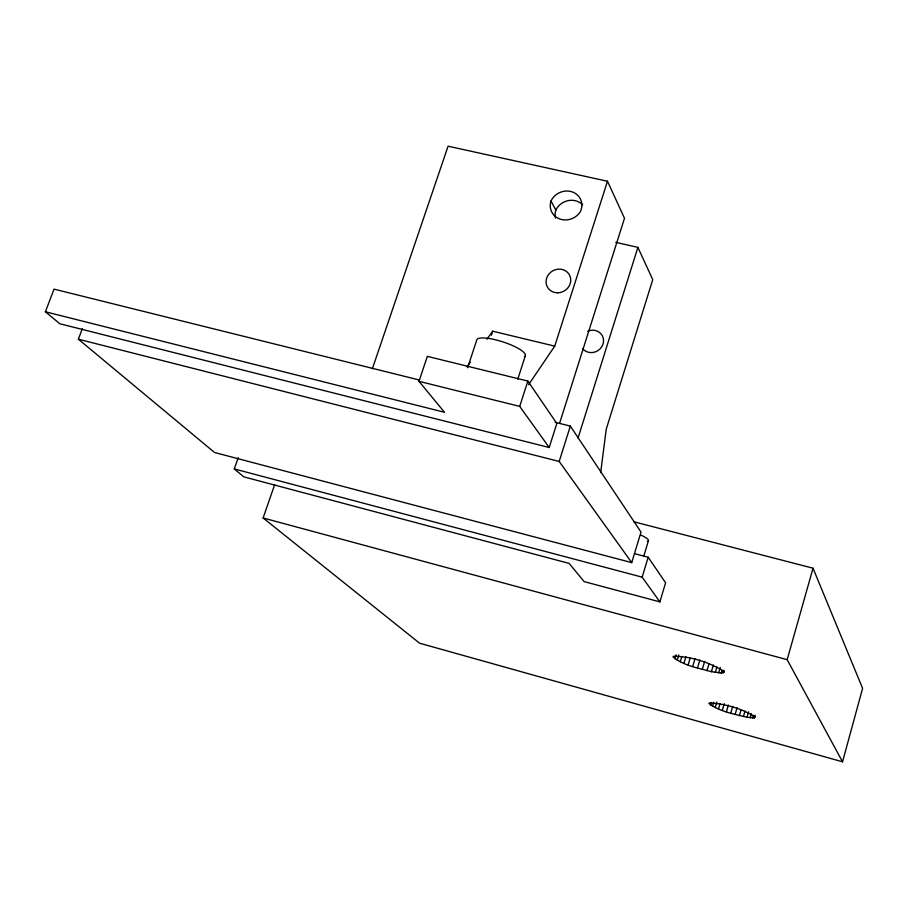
<?xml version="1.0" encoding="UTF-8"?>
<svg xmlns="http://www.w3.org/2000/svg" width="908" height="908" viewBox="0 0 908 908"><rect width="100%" height="100%" fill="white"/><g stroke="black" fill="none" stroke-linecap="round" stroke-linejoin="round"><path stroke-width="1.36" d="M600.676 472.58L606.226 429.223L652.739 279.641L637.893 247.373L615.783 242.357M274.591 484.906L263.116 517.969L419.587 643.205L842.533 761.801L862.6 688.366L813.023 568.204L633.693 521.737M842.533 761.801L787.168 659.685L813.023 568.204M747.046 717.286L754.332 717.91L755.354 716.98C741.893 708.569 725.174 703.734 709.33 702.94L708.898 703.439C719.545 711.668 734.129 713.994 747.046 717.286L748.601 711.838M750.144 717.763L751.313 713.665M752.596 717.967L753.368 715.288M754.332 717.91L755.093 715.22M730.747 713.2L732.699 706.413M735.128 714.482L737.069 707.695M739.407 715.606L740.962 710.181M743.425 716.56L744.98 711.112M718.523 708.955L720.089 703.53M722.303 710.396L724.255 703.609M726.423 711.827L728.375 705.039M711.384 671.682L721.349 673.021L724.164 672.408L724.209 671.659C709.568 662.102 690.897 656.461 673.43 656.234L673.021 656.87C683.463 665.746 698.411 668.027 711.384 671.682L713.336 664.951M715.334 672.419L716.9 667.028M718.693 672.873L720.271 667.471M710.533 705.141L711.316 702.406M721.349 673.021L722.132 670.32M712.53 706.288L713.711 702.202M723.199 672.873L723.982 670.149M715.232 707.57L716.798 702.134M697.469 668.084L699.83 660.014M702.281 669.48L704.642 661.41M706.98 670.694L708.944 663.964M680.262 661.762L681.851 656.382M683.94 663.351L685.915 656.62M688.128 664.962L690.103 658.243M692.69 666.563L695.063 658.493M674.973 658.936L676.165 654.884M677.232 660.275L678.821 654.884M238.237 457.689L234.275 468.925L243.809 476.859L569.134 563.403L584.15 581.608L659.889 601.879L665.598 582.766L648.176 557.24L634.454 553.642M659.889 601.879L642.16 577.159L648.176 557.24M82.333 328.673L78.372 339.195L214.515 452.479L631.73 562.62L641.003 532.077L570.337 426.09L555.208 422.311M643.681 556.468L648.425 540.759M578.01 438.167L637.893 247.373M631.73 562.62L559.192 461.457L570.337 426.09M45.4 311.762L59.803 323.747L549.204 447.519L556.82 423.48L527.866 381.076L427.327 356.367L418.985 381.326L444.511 412.289L45.4 311.762L54.015 289.13L419.473 380.043M559.555 423.423L624.5 218.249L607.486 181.248L448.087 146.199L372.359 368.739M528.615 384.674L554.731 346.13L607.486 181.248M549.204 447.519L519.716 406.398L527.866 381.076M517.776 379.158L525.414 355.505M491.398 335.222L492.715 331.204L554.731 346.13M467.62 367.763L476.677 340.239A25.56 6.208 18 0 1 505.041 342.6A25.56 6.208 18 0 1 524.313 356.844M466.973 366.787L470.299 362.19M486.904 339.24L492.715 331.204M418.985 381.326L519.716 406.398M78.372 339.195L559.192 461.457M234.275 468.925L642.16 577.159M263.116 517.969L787.168 659.685M550.997 200.963A16.639 15.152 -27.6 0 0 559.68 218.976A16.639 15.152 -27.6 0 0 580.36 211.734A16.492 15.027 -27.7 0 0 572.494 191.985A16.492 15.027 -27.7 0 0 550.997 200.963L555.844 210.123A16.48 15.027 -27.6 0 0 555.48 218.056M640.583 534.96A19.613 3.655 17.1 0 1 647.325 541.406M555.844 210.123A16.333 14.903 -27.7 0 1 582.618 204.811M587.68 331.227A11.815 11.009 -29.7 0 1 602.333 335.812A11.815 11.009 -29.7 0 1 597.963 350.601A11.815 11.009 -29.7 0 1 582.55 348.57M557.887 292.796A12.576 11.577 -29.7 0 0 569.327 274.749A12.576 11.577 -29.7 0 0 547.978 275.362A12.576 11.577 -29.7 0 0 557.887 292.796"/></g></svg>
